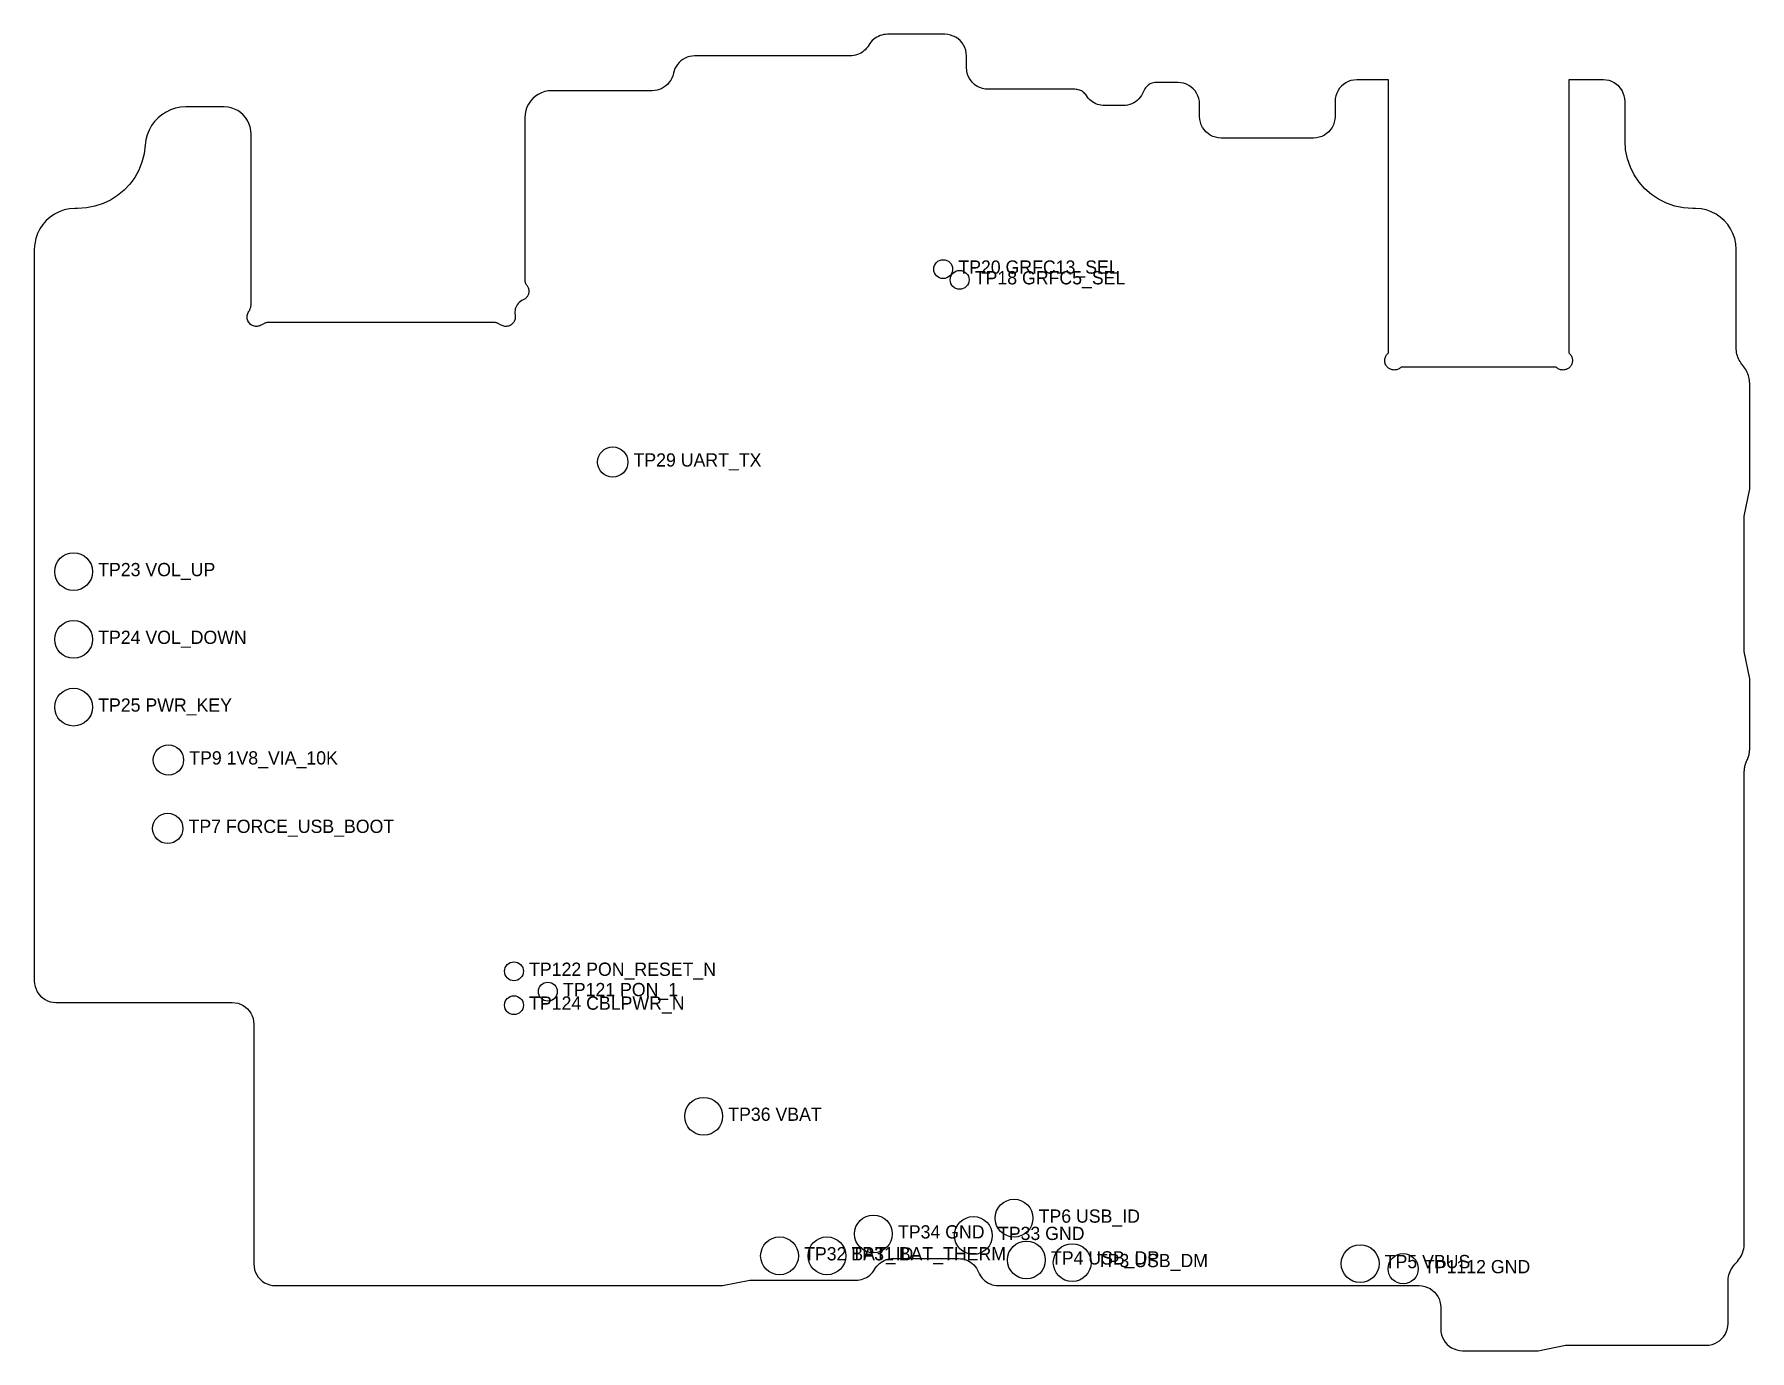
# Model space of a CAD drawing. Header units: millimetres. Extents: x 0 to 45.4, y 0 to 34.8.
import ezdxf

# ---------------------------------------------------------------- set-up
doc = ezdxf.new("R2010")
doc.units = ezdxf.units.MM
for name, color, linetype in [('BOARD_OUTLINE', 7, 'Continuous'), ('TP_LABELS', 8, 'Continuous'), ('TP_SIDE2', 5, 'Continuous')]:
    doc.layers.add(name, color=color, linetype=linetype)

msp = doc.modelspace()

# ---------------------------------------------------------------- linework, layer by layer
at = {"layer": 'BOARD_OUTLINE'}
msp.add_lwpolyline([(6.3764, 1.7194), (18.1978, 1.7194), (18.9143, 1.8628), (21.7187, 1.8628), (21.7695, 1.865), (21.8194, 1.8717), (21.8682, 1.8826), (21.9156, 1.8976), (21.9614, 1.9167), (22.0052, 1.9395), (22.047, 1.9661), (22.0863, 1.9962), (22.1231, 2.0297), (22.1569, 2.0665), (22.1877, 2.1065), (22.2151, 2.1493), (22.2424, 2.1922), (22.2732, 2.2322), (22.307, 2.2689), (22.3438, 2.3025), (22.3831, 2.3326), (22.4249, 2.3591), (22.4688, 2.382), (22.5145, 2.401), (22.5619, 2.4161), (22.6107, 2.427), (22.6606, 2.4337), (22.7114, 2.4359), (24.4309, 2.4359), (24.4887, 2.433), (24.5453, 2.4244), (24.6001, 2.4104), (24.653, 2.3912), (24.7035, 2.367), (24.7513, 2.338), (24.7961, 2.3045), (24.8374, 2.2668), (24.8751, 2.225), (24.9087, 2.1794), (24.9378, 2.1302), (24.9622, 2.0777), (24.9866, 2.0252), (25.0157, 1.976), (25.0493, 1.9304), (25.087, 1.8886), (25.1284, 1.8509), (25.1731, 1.8174), (25.2209, 1.7884), (25.2714, 1.7642), (25.3243, 1.745), (25.3792, 1.731), (25.4357, 1.7224), (25.4935, 1.7194), (36.6106, 1.7194), (36.6883, 1.7142), (36.7629, 1.699), (36.8336, 1.6744), (36.8998, 1.6412), (36.9608, 1.6), (37.0158, 1.5516), (37.0643, 1.4965), (37.1055, 1.4356), (37.1387, 1.3694), (37.1633, 1.2987), (37.1785, 1.2241), (37.1837, 1.1463), (37.1837, 0.5732), (37.189, 0.4954), (37.2042, 0.4208), (37.2288, 0.3501), (37.262, 0.2839), (37.3031, 0.2229), (37.3516, 0.1679), (37.4066, 0.1194), (37.4676, 0.0783), (37.5338, 0.045), (37.6045, 0.0205), (37.6791, 0.0052), (37.7568, 0), (39.7629, 0), (40.4793, 0.1433), (44.2048, 0.1433), (44.2826, 0.1485), (44.3572, 0.1638), (44.428, 0.1883), (44.4941, 0.2215), (44.5551, 0.2627), (44.6102, 0.3112), (44.6586, 0.3662), (44.6998, 0.4271), (44.733, 0.4933), (44.7575, 0.564), (44.7728, 0.6386), (44.778, 0.7164), (44.778, 1.8151), (44.7796, 1.863), (44.7844, 1.9104), (44.7923, 1.9573), (44.8032, 2.0033), (44.8171, 2.0485), (44.8339, 2.0926), (44.8536, 2.1354), (44.8761, 2.177), (44.9014, 2.217), (44.9293, 2.2554), (44.9599, 2.292), (44.993, 2.3267), (45.0261, 2.3614), (45.0566, 2.398), (45.0845, 2.4364), (45.1098, 2.4764), (45.1323, 2.518), (45.152, 2.5609), (45.1688, 2.6049), (45.1827, 2.6501), (45.1937, 2.6961), (45.2015, 2.743), (45.2063, 2.7904), (45.2079, 2.8383), (45.2079, 15.2962), (45.2084, 15.3232), (45.2099, 15.3501), (45.2125, 15.3769), (45.216, 15.4036), (45.2205, 15.43), (45.2261, 15.4564), (45.2326, 15.4824), (45.24, 15.5083), (45.2485, 15.5338), (45.2579, 15.559), (45.2682, 15.5839), (45.2796, 15.6085), (45.2909, 15.633), (45.3012, 15.6579), (45.3106, 15.6831), (45.3191, 15.7086), (45.3266, 15.7345), (45.3331, 15.7605), (45.3386, 15.7868), (45.3431, 15.8133), (45.3466, 15.84), (45.3492, 15.8668), (45.3507, 15.8937), (45.3512, 15.9208), (45.3512, 17.7679), (45.2079, 18.4844), (45.2079, 22.0666), (45.3512, 22.7831), (45.3512, 25.5723), (45.3499, 25.6158), (45.346, 25.6589), (45.3394, 25.7016), (45.3304, 25.7436), (45.3189, 25.785), (45.3049, 25.8256), (45.2885, 25.8653), (45.2698, 25.9039), (45.2488, 25.9414), (45.2254, 25.9777), (45.1998, 26.0127), (45.1721, 26.0462), (45.1443, 26.0796), (45.1188, 26.1146), (45.0954, 26.1509), (45.0744, 26.1884), (45.0556, 26.2271), (45.0393, 26.2668), (45.0253, 26.3074), (45.0138, 26.3488), (45.0047, 26.3908), (44.9982, 26.4335), (44.9943, 26.4766), (44.993, 26.5201), (44.993, 29.1236), (44.9832, 29.2695), (44.9546, 29.4093), (44.9085, 29.5419), (44.8463, 29.666), (44.7691, 29.7803), (44.6782, 29.8836), (44.575, 29.9744), (44.4607, 30.0516), (44.3366, 30.1139), (44.204, 30.16), (44.0642, 30.1885), (43.9183, 30.1984), (43.8467, 30.1983), (43.8467, 30.1984), (43.6037, 30.2147), (43.3705, 30.2623), (43.1495, 30.3391), (42.9427, 30.4429), (42.7522, 30.5715), (42.5801, 30.7229), (42.4287, 30.895), (42.3001, 31.0854), (42.1963, 31.2923), (42.1195, 31.5133), (42.0718, 31.7464), (42.0555, 31.9895), (42.0555, 33.0282), (42.0503, 33.106), (42.035, 33.1806), (42.0105, 33.2514), (41.9772, 33.3176), (41.9361, 33.3785), (41.8876, 33.4336), (41.8326, 33.482), (41.7717, 33.5232), (41.7055, 33.5564), (41.6348, 33.581), (41.5602, 33.5962), (41.4824, 33.6014), (40.5653, 33.6014), (40.5653, 26.3797), (40.5654, 26.3797), (40.5834, 26.3647), (40.5998, 26.3482), (40.6145, 26.3305), (40.6274, 26.3116), (40.6385, 26.2916), (40.6478, 26.2708), (40.6551, 26.2493), (40.6605, 26.2271), (40.6638, 26.2044), (40.665, 26.1814), (40.6642, 26.1582), (40.6611, 26.1349), (40.6559, 26.1121), (40.6486, 26.09), (40.6394, 26.0689), (40.6284, 26.0488), (40.6156, 26.0299), (40.6012, 26.0123), (40.5853, 25.996), (40.5679, 25.9812), (40.5492, 25.968), (40.5292, 25.9566), (40.5081, 25.9469), (40.4859, 25.9391), (40.4631, 25.9335), (40.4402, 25.93), (40.4172, 25.9287), (40.3943, 25.9295), (40.3717, 25.9324), (40.3495, 25.9372), (40.3278, 25.9441), (40.3067, 25.9529), (40.2865, 25.9637), (40.2673, 25.9763), (40.2491, 25.9908), (40.2322, 26.007), (36.1341, 26.007), (36.1171, 25.9908), (36.099, 25.9764), (36.0797, 25.9638), (36.0595, 25.9531), (36.0385, 25.9443), (36.0168, 25.9374), (35.9946, 25.9326), (35.972, 25.9297), (35.9491, 25.929), (35.9262, 25.9303), (35.9032, 25.9338), (35.8804, 25.9395), (35.8583, 25.9472), (35.8372, 25.9569), (35.8173, 25.9684), (35.7986, 25.9815), (35.7812, 25.9963), (35.7653, 26.0125), (35.7509, 26.0301), (35.7382, 26.049), (35.7272, 26.0691), (35.718, 26.0902), (35.7107, 26.1122), (35.7055, 26.1351), (35.7024, 26.1583), (35.7015, 26.1815), (35.7027, 26.2045), (35.706, 26.2272), (35.7114, 26.2493), (35.7187, 26.2709), (35.7279, 26.2917), (35.739, 26.3116), (35.7519, 26.3305), (35.7666, 26.3482), (35.783, 26.3647), (35.801, 26.3797), (35.801, 33.6014), (34.9627, 33.6014), (34.885, 33.5962), (34.8104, 33.581), (34.7396, 33.5564), (34.6734, 33.5232), (34.6125, 33.482), (34.5574, 33.4336), (34.509, 33.3785), (34.4678, 33.3176), (34.4346, 33.2514), (34.41, 33.1806), (34.3948, 33.106), (34.3896, 33.0282), (34.3896, 32.6342), (34.3843, 32.5564), (34.3691, 32.4818), (34.3445, 32.4111), (34.3113, 32.3449), (34.2701, 32.284), (34.2217, 32.229), (34.1666, 32.1805), (34.1057, 32.1393), (34.0395, 32.1061), (33.9688, 32.0816), (33.8942, 32.0663), (33.8164, 32.0611), (31.3804, 32.0611), (31.3027, 32.0663), (31.2281, 32.0816), (31.1574, 32.1061), (31.0912, 32.1393), (31.0302, 32.1805), (30.9752, 32.229), (30.9267, 32.284), (30.8855, 32.3449), (30.8523, 32.4111), (30.8277, 32.4818), (30.8125, 32.5564), (30.8073, 32.6342), (30.8073, 32.9566), (30.802, 33.0344), (30.7868, 33.109), (30.7622, 33.1797), (30.729, 33.2459), (30.6878, 33.3069), (30.6394, 33.3619), (30.5844, 33.4104), (30.5234, 33.4515), (30.4572, 33.4847), (30.3865, 33.5093), (30.3119, 33.5245), (30.2342, 33.5298), (29.661, 33.5298), (29.6239, 33.5279), (29.5876, 33.5222), (29.5525, 33.513), (29.5187, 33.5003), (29.4865, 33.4844), (29.4562, 33.4654), (29.4278, 33.4435), (29.4018, 33.4188), (29.3782, 33.3915), (29.3574, 33.3618), (29.3396, 33.3298), (29.3249, 33.2956), (29.3015, 33.2409), (29.2729, 33.1896), (29.2396, 33.142), (29.2019, 33.0983), (29.1603, 33.0588), (29.1149, 33.0237), (29.0663, 32.9933), (29.0148, 32.9679), (28.9608, 32.9477), (28.9046, 32.9329), (28.8466, 32.9238), (28.7871, 32.9208), (28.2965, 32.9208), (28.2479, 32.9228), (28.2001, 32.9289), (28.1533, 32.9389), (28.1077, 32.9527), (28.0636, 32.9702), (28.0211, 32.9913), (27.9805, 33.0157), (27.9421, 33.0435), (27.9059, 33.0745), (27.8723, 33.1086), (27.8414, 33.1456), (27.8135, 33.1854), (27.7961, 33.2103), (27.7768, 33.2334), (27.7558, 33.2547), (27.7332, 33.274), (27.7091, 33.2914), (27.6837, 33.3066), (27.6572, 33.3198), (27.6296, 33.3307), (27.6011, 33.3393), (27.5719, 33.3456), (27.542, 33.3494), (27.5116, 33.3507), (25.219, 33.3507), (25.1412, 33.3559), (25.0666, 33.3711), (24.9959, 33.3957), (24.9297, 33.4289), (24.8687, 33.4701), (24.8137, 33.5185), (24.7652, 33.5736), (24.7241, 33.6345), (24.6909, 33.7007), (24.6663, 33.7715), (24.6511, 33.8461), (24.6458, 33.9238), (24.6458, 34.2319), (24.6406, 34.3097), (24.6254, 34.3843), (24.6008, 34.455), (24.5676, 34.5212), (24.5264, 34.5821), (24.478, 34.6372), (24.4229, 34.6856), (24.3619, 34.7268), (24.2958, 34.76), (24.225, 34.7846), (24.1504, 34.7998), (24.0726, 34.8051), (22.5578, 34.8051), (22.507, 34.8028), (22.4571, 34.7962), (22.4083, 34.7852), (22.3609, 34.7702), (22.3151, 34.7511), (22.2713, 34.7283), (22.2295, 34.7017), (22.1901, 34.6716), (22.1534, 34.6381), (22.1195, 34.6013), (22.0888, 34.5614), (22.0614, 34.5185), (22.0341, 34.4756), (22.0034, 34.4357), (21.9695, 34.3989), (21.9328, 34.3653), (21.8934, 34.3352), (21.8517, 34.3087), (21.8078, 34.2858), (21.762, 34.2668), (21.7146, 34.2517), (21.6658, 34.2408), (21.6159, 34.2341), (21.5651, 34.2319), (17.4581, 34.2319), (17.3909, 34.2279), (17.3258, 34.2164), (17.2632, 34.1978), (17.2036, 34.1723), (17.1476, 34.1405), (17.0957, 34.1027), (17.0483, 34.0593), (17.0059, 34.0109), (16.969, 33.9576), (16.9382, 33.9), (16.9139, 33.8385), (16.8966, 33.7734), (16.8793, 33.7083), (16.855, 33.6468), (16.8242, 33.5892), (16.7873, 33.5359), (16.7449, 33.4874), (16.6975, 33.444), (16.6455, 33.4062), (16.5896, 33.3744), (16.53, 33.349), (16.4674, 33.3303), (16.4023, 33.3188), (16.3351, 33.3148), (13.6842, 33.3148), (13.587, 33.3083), (13.4937, 33.2892), (13.4053, 33.2585), (13.3225, 33.217), (13.2463, 33.1656), (13.1775, 33.105), (13.117, 33.0362), (13.0655, 32.96), (13.024, 32.8772), (12.9933, 32.7888), (12.9742, 32.6956), (12.9677, 32.5984), (12.9677, 28.3107), (12.9681, 28.2982), (12.9691, 28.2858), (12.9709, 28.2735), (12.9734, 28.2614), (12.9766, 28.2494), (12.9805, 28.2377), (12.985, 28.2262), (12.9902, 28.215), (12.9961, 28.2041), (13.0025, 28.1935), (13.0096, 28.1833), (13.0174, 28.1734), (13.0174, 28.1733), (13.0293, 28.1577), (13.04, 28.1413), (13.0492, 28.1242), (13.0571, 28.1065), (13.0636, 28.0884), (13.0687, 28.0698), (13.0723, 28.0508), (13.0745, 28.0316), (13.0752, 28.0123), (13.0744, 27.9929), (13.072, 27.9735), (13.0681, 27.9542), (13.0628, 27.9352), (13.056, 27.9169), (13.0478, 27.8992), (13.0384, 27.8823), (13.0277, 27.8663), (13.0158, 27.8511), (13.0028, 27.8369), (12.9887, 27.8237), (12.9736, 27.8115), (12.9575, 27.8006), (12.9406, 27.7909), (12.9227, 27.7824), (12.8851, 27.7637), (12.8505, 27.7412), (12.8192, 27.7152), (12.7912, 27.686), (12.7668, 27.6541), (12.7462, 27.6197), (12.7295, 27.5833), (12.717, 27.5451), (12.7088, 27.5055), (12.7051, 27.4649), (12.7061, 27.4237), (12.712, 27.3821), (12.7157, 27.357), (12.7169, 27.332), (12.7157, 27.3073), (12.712, 27.2829), (12.706, 27.2592), (12.6977, 27.2362), (12.6872, 27.2141), (12.6746, 27.193), (12.6599, 27.1733), (12.6433, 27.1549), (12.6247, 27.1382), (12.6043, 27.1232), (12.5825, 27.1103), (12.5598, 27.0998), (12.5363, 27.0917), (12.5124, 27.086), (12.4881, 27.0827), (12.4637, 27.0818), (12.4393, 27.0832), (12.4151, 27.087), (12.3913, 27.0932), (12.368, 27.1018), (12.3455, 27.1127), (12.324, 27.126), (12.3088, 27.1359), (12.2932, 27.145), (12.2772, 27.1533), (12.2608, 27.1607), (12.2441, 27.1673), (12.2271, 27.1731), (12.2099, 27.178), (12.1924, 27.182), (12.1747, 27.1851), (12.1569, 27.1874), (12.1389, 27.1888), (12.1208, 27.1892), (6.2203, 27.1892), (6.2022, 27.1888), (6.1842, 27.1874), (6.1664, 27.1851), (6.1487, 27.182), (6.1312, 27.178), (6.114, 27.1731), (6.097, 27.1673), (6.0803, 27.1607), (6.0639, 27.1533), (6.0479, 27.145), (6.0323, 27.1359), (6.0171, 27.126), (6.0171, 27.1259), (5.9916, 27.1105), (5.9648, 27.0984), (5.9372, 27.0896), (5.909, 27.0841), (5.8806, 27.0819), (5.8521, 27.0829), (5.8239, 27.0871), (5.7964, 27.0945), (5.7697, 27.1051), (5.7441, 27.1188), (5.72, 27.1355), (5.6977, 27.1554), (5.6778, 27.1777), (5.6611, 27.2018), (5.6474, 27.2273), (5.6369, 27.254), (5.6295, 27.2816), (5.6253, 27.3097), (5.6243, 27.3382), (5.6265, 27.3667), (5.632, 27.3948), (5.6408, 27.4224), (5.6529, 27.4492), (5.6684, 27.4747), (5.6783, 27.4899), (5.6873, 27.5055), (5.6956, 27.5215), (5.703, 27.5379), (5.7096, 27.5545), (5.7154, 27.5715), (5.7203, 27.5888), (5.7243, 27.6063), (5.7275, 27.624), (5.7297, 27.6418), (5.7311, 27.6598), (5.7315, 27.6779), (5.7315, 32.1685), (5.725, 32.2657), (5.7059, 32.3589), (5.6752, 32.4474), (5.6337, 32.5301), (5.5823, 32.6063), (5.5217, 32.6751), (5.4529, 32.7357), (5.3767, 32.7871), (5.294, 32.8286), (5.2056, 32.8594), (5.1124, 32.8784), (5.0152, 32.885), (4.0065, 32.885), (3.8668, 32.8759), (3.7325, 32.8497), (3.6045, 32.8072), (3.4841, 32.7496), (3.3725, 32.6781), (3.2707, 32.5936), (3.1801, 32.4974), (3.1017, 32.3904), (3.0367, 32.2738), (2.9863, 32.1488), (2.9517, 32.0163), (2.934, 31.8775), (2.9044, 31.6462), (2.8467, 31.4254), (2.7627, 31.2169), (2.6544, 31.0227), (2.5237, 30.8444), (2.3726, 30.684), (2.2031, 30.5432), (2.017, 30.4239), (1.8163, 30.328), (1.603, 30.2572), (1.379, 30.2134), (1.1463, 30.1984), (1.0746, 30.1983), (1.0746, 30.1984), (0.9288, 30.1885), (0.7889, 30.16), (0.6563, 30.1139), (0.5322, 30.0516), (0.4179, 29.9744), (0.3147, 29.8836), (0.2239, 29.7803), (0.1467, 29.666), (0.0844, 29.5419), (0.0384, 29.4093), (0.0098, 29.2695), (0, 29.1236), (0, 9.7796), (0.0052, 9.7018), (0.0205, 9.6272), (0.045, 9.5564), (0.0782, 9.4903), (0.1194, 9.4293), (0.1679, 9.3743), (0.2229, 9.3258), (0.2839, 9.2846), (0.3501, 9.2514), (0.4208, 9.2269), (0.4954, 9.2116), (0.5732, 9.2064), (5.2301, 9.2064), (5.3079, 9.2011), (5.3824, 9.1859), (5.4532, 9.1613), (5.5193, 9.1281), (5.5803, 9.087), (5.6353, 9.0385), (5.6838, 8.9835), (5.7249, 8.9225), (5.7581, 8.8563), (5.7827, 8.7856), (5.798, 8.711), (5.8032, 8.6332), (5.8032, 2.2926), (5.8084, 2.2149), (5.8237, 2.1403), (5.8482, 2.0695), (5.8815, 2.0033), (5.9226, 1.9424), (5.9711, 1.8873), (6.0261, 1.8389), (6.0871, 1.7977), (6.1533, 1.7645), (6.224, 1.7399), (6.2986, 1.7247), (6.3764, 1.7194)], close=True, dxfattribs=at)
at = {"layer": 'TP_SIDE2'}
for centre, radius in [((24.0288, 28.596), 0.25), ((24.464, 28.3129), 0.25), ((15.2925, 23.4957), 0.4), ((1.0388, 20.5979), 0.5), ((1.0388, 18.8068), 0.5), ((1.0388, 17.0157), 0.5), ((3.5464, 15.6186), 0.4), ((3.5285, 13.8095), 0.4), ((12.6811, 10.031), 0.25), ((13.5767, 9.4936), 0.25), ((12.6811, 9.1354), 0.25), ((17.6963, 6.1973), 0.5), ((25.9019, 3.5038), 0.5), ((22.1835, 3.0866), 0.5), ((24.8268, 3.0463), 0.5), ((19.7023, 2.5075), 0.5), ((20.9562, 2.5075), 0.5), ((26.2282, 2.3985), 0.5), ((27.44, 2.3285), 0.5), ((35.0523, 2.3015), 0.5), ((36.1896, 2.1673), 0.4)]:
    msp.add_circle(centre, radius, dxfattribs=at)

# ---------------------------------------------------------------- texts
at = {"layer": 'TP_LABELS'}
for s, p in [('TP20 GRFC13_SEL', (24.4288, 28.476)), ('TP18 GRFC5_SEL', (24.864, 28.1929)), ('TP29 UART_TX', (15.8425, 23.3757)), ('TP23 VOL_UP', (1.6888, 20.4779)), ('TP24 VOL_DOWN', (1.6888, 18.6868)), ('TP25 PWR_KEY', (1.6888, 16.8957)), ('TP9 1V8_VIA_10K', (4.0964, 15.4986)), ('TP7 FORCE_USB_BOOT', (4.0785, 13.6895)), ('TP122 PON_RESET_N', (13.0811, 9.911)), ('TP121 PON_1', (13.9767, 9.3736)), ('TP124 CBLPWR_N', (13.0811, 9.0154)), ('TP36 VBAT', (18.3463, 6.0773)), ('TP6 USB_ID', (26.5519, 3.3838)), ('TP34 GND', (22.8335, 2.9666)), ('TP33 GND', (25.4768, 2.9263)), ('TP32 BAT_ID', (20.3523, 2.3875)), ('TP31 BAT_THERM', (21.6062, 2.3875)), ('TP4 USB_DP', (26.8782, 2.2785)), ('TP3 USB_DM', (28.09, 2.2085)), ('TP5 VBUS', (35.7023, 2.1815)), ('TP1112 GND', (36.7396, 2.0473))]:
    msp.add_text(s, height=0.35, dxfattribs=at).set_placement(p)

doc.saveas('drawing.dxf')
